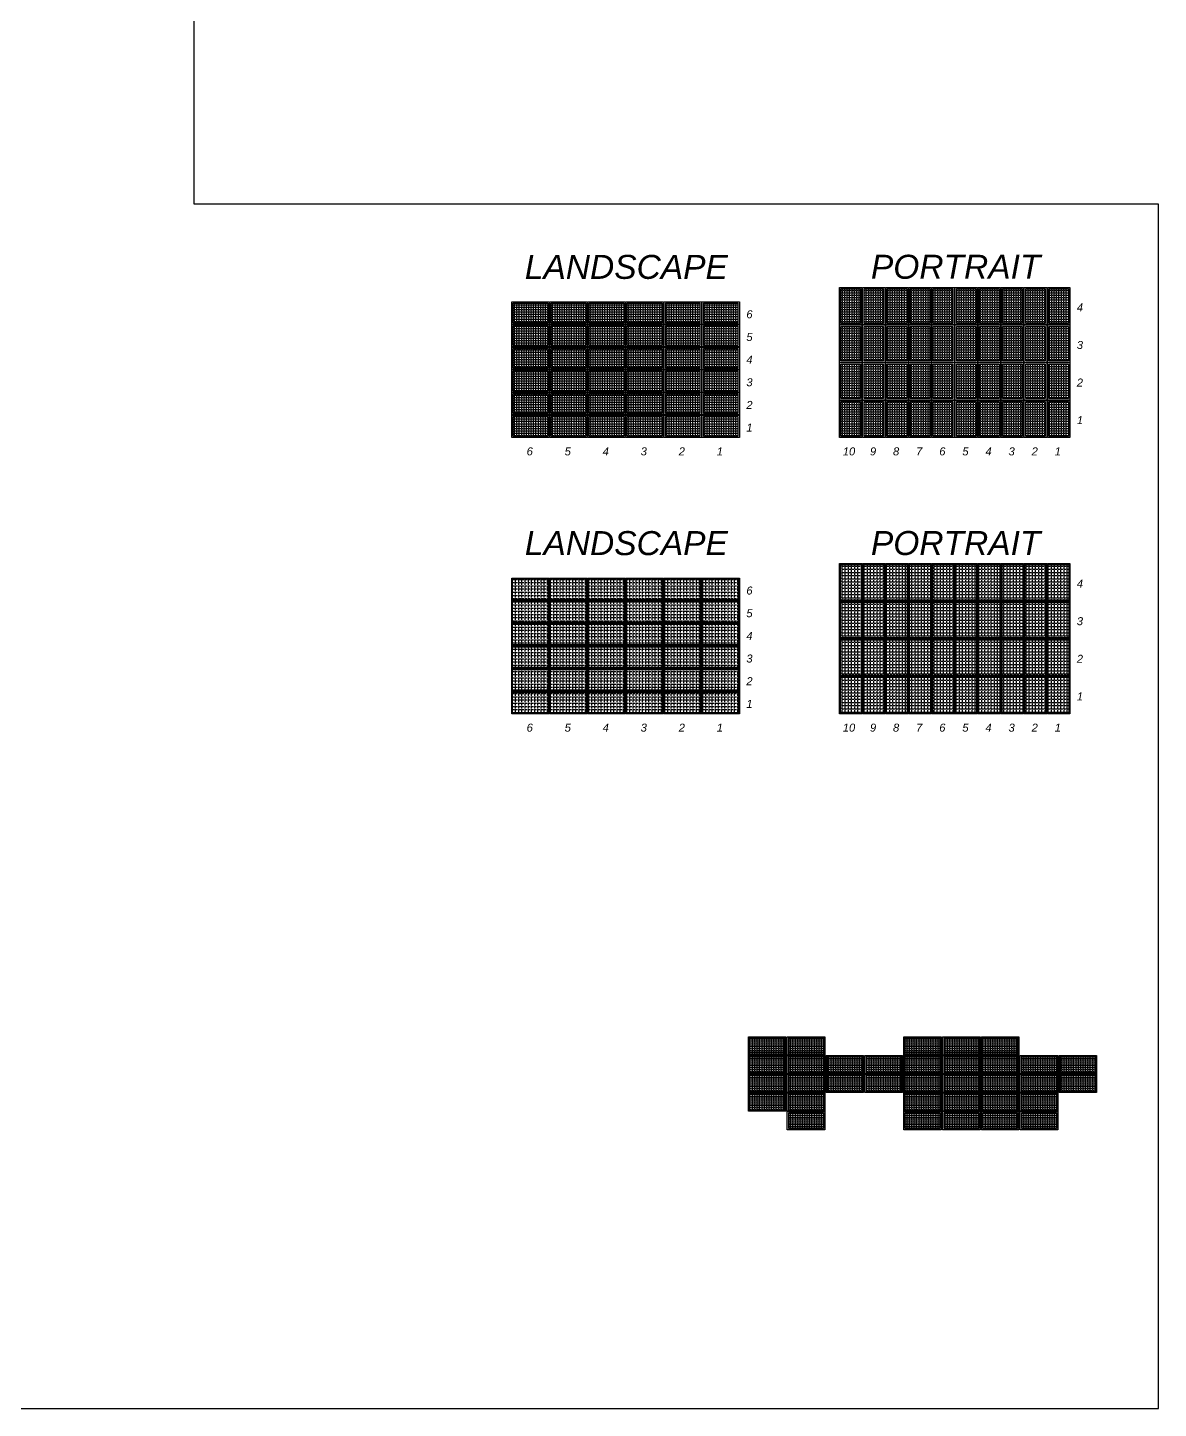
# Model space of a CAD drawing. Header units: feet. Extents: x -13431 to 10347, y 12869 to 29871.
# Drawn here: x 1941 to 3901, y 13448 to 15842 of the extents above; entities that cross this region are included whole.
import ezdxf

# ---------------------------------------------------------------- set-up
doc = ezdxf.new("R2010")
doc.units = ezdxf.units.FT
doc.header["$MEASUREMENT"] = 0
for name, color, linetype in [('E - MODULE', 7, 'Continuous'), ('MODULE FRAME', 9, 'Continuous'), ('MODULE HATCH', 7, 'Continuous')]:
    doc.layers.add(name, color=color, linetype=linetype)
doc.layers.add('LOCKED (NO PRINT)', color=7, linetype='Continuous', plot=False)
doc.styles.add('style1', font='ariali.ttf')

# ---------------------------------------------------------------- blocks, each defined once
blk = doc.blocks.new('A$C6EF85B4C')
h = blk.add_hatch()
h.set_pattern_fill('ANGLE', color=9, scale=15)
h.set_pattern_definition([(0, (0, 0), (0, 4.125), [3, -1.125]), (90, (0, 0), (-4.125, 3e-16), [3, -1.125])])
h.paths.add_polyline_path([(-19.2, 21.6), (-19.2, -38.3), (14.8, -38.3), (14.8, 21.6)])
at = {"layer": 'MODULE FRAME', "color": 7, "linetype": 'Continuous', "flags": 128}
blk.add_lwpolyline([(17.3, -40.8), (-21.7, -40.8), (-21.7, 24.1), (17.3, 24.1)], close=True, dxfattribs=at)
at = {"layer": 'MODULE FRAME', "color": 8, "linetype": 'Continuous', "flags": 128}
blk.add_lwpolyline([(14.8, -38.3), (-19.2, -38.3), (-19.2, 21.6), (14.8, 21.6)], close=True, dxfattribs=at)
blk = doc.blocks.new('A$C20456FC4')
at = {"layer": 'MODULE FRAME'}
h = blk.add_hatch(dxfattribs=at)
h.set_pattern_fill('ANGLE', color=256, scale=20)
h.set_pattern_definition([(0, (8.925, 25.2446), (0, 5.5), [4, -1.5]), (90, (8.925, 25.2446), (-5.5, 3e-16), [4, -1.5])])
h.paths.add_polyline_path([(24.7, 47.9), (-11.3, 47.9), (-11.3, -14.1), (24.7, -14.1)])
at = {"layer": 'MODULE FRAME', "color": 10, "linetype": 'Continuous', "flags": 128}
blk.add_lwpolyline([(26.2, -15.6), (-12.8, -15.6), (-12.8, 49.4), (26.2, 49.4)], close=True, dxfattribs=at)
at = {"layer": 'MODULE FRAME', "color": 1, "linetype": 'Continuous', "flags": 128}
blk.add_lwpolyline([(24.7, -14.1), (-11.3, -14.1), (-11.3, 47.9), (24.7, 47.9)], close=True, dxfattribs=at)
blk = doc.blocks.new('genesis_module')
at = {"layer": 'MODULE HATCH'}
h = blk.add_hatch(dxfattribs=at)
h.set_pattern_fill('ANGLE', color=9, scale=15)
h.set_pattern_definition([(0, (1.7324, 8.3642), (0, 4.125), [3, -1.125]), (90, (1.7324, 8.3642), (-4.125, 3e-16), [3, -1.125])])
h.paths.add_polyline_path([(-17.5, 30), (-17.5, -29.9), (17.6, -29.9), (17.6, 30)])
at = {"color": 4}
blk.add_lwpolyline([(-20, 32.5), (20, 32.5), (20, -32.5), (-20, -32.5)], close=True, dxfattribs=at)
at = {"layer": 'MODULE FRAME', "color": 7, "linetype": 'Continuous', "flags": 128}
blk.add_lwpolyline([(20, -32.5), (-20, -32.5), (-20, 32.5), (20, 32.5)], close=True, dxfattribs=at)
at = {"layer": 'MODULE FRAME', "color": 8, "linetype": 'Continuous', "flags": 128}
blk.add_lwpolyline([(17.6, -29.9), (-17.5, -29.9), (-17.5, 30), (17.6, 30)], close=True, dxfattribs=at)

msp = doc.modelspace()

# ---------------------------------------------------------------- linework, layer by layer
at = {"layer": 'LOCKED (NO PRINT)', "color": 7}
msp.add_lwpolyline([(3901.35, 13447.59), (3901.35, 15535.8), (2229.07, 15535.8), (2229.07, 23025.69), (-13430.82, 23025.69), (-13430.82, 13447.59), (3901.35, 13447.59)], dxfattribs=at)

# ---------------------------------------------------------------- block references
for p in [(3361.15, 14863.19), (3401.2, 14863.19), (3441.25, 14863.19), (3481.3, 14863.19), (3521.35, 14863.19), (3561.4, 14863.19), (3601.45, 14863.19), (3641.5, 14863.19), (3681.55, 14863.19), (3721.6, 14863.19), (3361.15, 14797.99), (3401.2, 14797.99), (3441.25, 14797.99), (3481.3, 14797.99), (3521.35, 14797.99), (3561.4, 14797.99), (3601.45, 14797.99), (3641.5, 14797.99), (3681.55, 14797.99), (3721.6, 14797.99), (3361.15, 14732.79), (3401.2, 14732.79), (3441.25, 14732.79), (3481.3, 14732.79), (3521.35, 14732.79), (3561.4, 14732.79), (3601.45, 14732.79), (3641.5, 14732.79), (3681.55, 14732.79), (3721.6, 14732.79), (3361.15, 14667.59), (3401.2, 14667.59), (3441.25, 14667.59), (3481.3, 14667.59), (3521.35, 14667.59), (3561.4, 14667.59), (3601.45, 14667.59), (3641.5, 14667.59), (3681.55, 14667.59), (3721.6, 14667.59)]:
    msp.add_blockref('A$C20456FC4', p)
at = {"rotation": 270}
for p in [(2795.66, 14874.75), (2861.61, 14874.75), (2927.56, 14874.75), (2993.51, 14874.75), (3059.46, 14874.75), (3125.41, 14874.75), (2795.66, 14835.45), (2861.61, 14835.45), (2927.56, 14835.45), (2993.51, 14835.45), (3059.46, 14835.45), (3125.41, 14835.45), (2795.66, 14796.15), (2861.61, 14796.15), (2927.56, 14796.15), (2993.51, 14796.15), (3059.46, 14796.15), (3125.41, 14796.15), (2795.66, 14756.85), (2861.61, 14756.85), (2927.56, 14756.85), (2993.51, 14756.85), (3059.46, 14756.85), (3125.41, 14756.85), (2795.66, 14717.55), (2861.61, 14717.55), (2927.56, 14717.55), (2993.51, 14717.55), (3059.46, 14717.55), (3125.41, 14717.55), (2795.66, 14678.25), (2861.61, 14678.25), (2927.56, 14678.25), (2993.51, 14678.25), (3059.46, 14678.25), (3125.41, 14678.25)]:
    msp.add_blockref('A$C20456FC4', p, dxfattribs=at)
at = {"layer": 'E - MODULE', "color": 3, "extrusion": (-6.10623e-16, -0.600001, 0.799999), "rotation": 270}
for p in [(3223.02, 11268.98, -8434.6), (3290.36, 11268.98, -8434.6), (3492.38, 11268.98, -8434.6), (3559.72, 11268.98, -8434.6), (3627.06, 11268.98, -8434.6), (3223.02, 11228.61, -8434.6), (3290.36, 11228.61, -8434.6), (3357.7, 11228.61, -8434.6), (3425.04, 11228.61, -8434.6), (3492.38, 11228.61, -8434.6), (3559.72, 11228.61, -8434.6), (3627.06, 11228.61, -8434.6), (3694.4, 11228.61, -8434.6), (3761.74, 11228.61, -8434.6), (3223.02, 11188.24, -8434.6), (3290.36, 11188.24, -8434.6), (3357.7, 11188.24, -8434.6), (3425.04, 11188.24, -8434.6), (3492.38, 11188.24, -8434.6), (3559.72, 11188.24, -8434.6), (3627.06, 11188.24, -8434.6), (3694.4, 11188.24, -8434.6), (3761.74, 11188.24, -8434.6), (3223.02, 11147.87, -8434.6), (3290.36, 11147.87, -8434.6), (3492.38, 11147.87, -8434.6), (3559.72, 11147.87, -8434.6), (3627.06, 11147.87, -8434.6), (3694.4, 11147.87, -8434.6), (3290.36, 11107.5, -8434.6), (3492.38, 11107.5, -8434.6), (3559.72, 11107.5, -8434.6), (3627.06, 11107.5, -8434.6), (3694.4, 11107.5, -8434.6)]:
    msp.add_blockref('genesis_module', p, dxfattribs=at)
at = {"layer": 'MODULE HATCH', "linetype": 'Continuous'}
for p in [(3370.07, 15367.51), (3410.12, 15367.51), (3450.17, 15367.51), (3490.22, 15367.51), (3530.27, 15367.51), (3570.32, 15367.51), (3610.37, 15367.51), (3650.42, 15367.51), (3690.47, 15367.51), (3730.52, 15367.51), (3370.07, 15302.31), (3410.12, 15302.31), (3450.17, 15302.31), (3490.22, 15302.31), (3530.27, 15302.31), (3570.32, 15302.31), (3610.37, 15302.31), (3650.42, 15302.31), (3690.47, 15302.31), (3730.52, 15302.31), (3370.07, 15237.11), (3410.12, 15237.11), (3450.17, 15237.11), (3490.22, 15237.11), (3530.27, 15237.11), (3570.32, 15237.11), (3610.37, 15237.11), (3650.42, 15237.11), (3690.47, 15237.11), (3730.52, 15237.11), (3370.07, 15171.91), (3410.12, 15171.91), (3450.17, 15171.91), (3490.22, 15171.91), (3530.27, 15171.91), (3570.32, 15171.91), (3610.37, 15171.91), (3650.42, 15171.91), (3690.47, 15171.91), (3730.52, 15171.91)]:
    msp.add_blockref('A$C6EF85B4C', p, dxfattribs=at)
at = {"layer": 'MODULE HATCH', "linetype": 'Continuous', "rotation": 270}
for p in [(2820.91, 15344.9), (2886.86, 15344.9), (2952.81, 15344.9), (3018.76, 15344.9), (3084.71, 15344.9), (3150.66, 15344.9), (2820.91, 15305.6), (2886.86, 15305.6), (2952.81, 15305.6), (3018.76, 15305.6), (3084.71, 15305.6), (3150.66, 15305.6), (2820.91, 15266.3), (2886.86, 15266.3), (2952.81, 15266.3), (3018.76, 15266.3), (3084.71, 15266.3), (3150.66, 15266.3), (2820.91, 15227), (2886.86, 15227), (2952.81, 15227), (3018.76, 15227), (3084.71, 15227), (3150.66, 15227), (2820.91, 15187.7), (2886.86, 15187.7), (2952.81, 15187.7), (3018.76, 15187.7), (3084.71, 15187.7), (3150.66, 15187.7), (2820.91, 15148.4), (2886.86, 15148.4), (2952.81, 15148.4), (3018.76, 15148.4), (3084.71, 15148.4), (3150.66, 15148.4)]:
    msp.add_blockref('A$C6EF85B4C', p, dxfattribs=at)

# ---------------------------------------------------------------- texts
at = {"layer": 'LOCKED (NO PRINT)', "style": 'style1'}
for s, height, p in [('LANDSCAPE ', 41.624, (2802.66, 15406.38)), ('PORTRAIT', 41.624, (3402.84, 15406.55)), ('6', 13.87, (3186.87, 15338.02)), ('4', 13.87, (3759.93, 15350.07)), ('5', 13.87, (3186.87, 15298.72)), ('3', 13.87, (3759.93, 15284.87)), ('4', 13.87, (3186.87, 15259.42)), ('3', 13.87, (3186.87, 15220.12)), ('2', 13.87, (3759.93, 15219.67)), ('2', 13.87, (3186.87, 15180.82)), ('1', 13.87, (3759.93, 15154.47)), ('1', 13.87, (3186.87, 15141.52)), ('6', 13.87, (2805.81, 15100.29)), ('5', 13.87, (2871.76, 15100.29)), ('4', 13.87, (2937.71, 15100.29)), ('3', 13.87, (3003.66, 15100.29)), ('2', 13.87, (3069.61, 15100.29)), ('1', 13.87, (3135.56, 15100.29)), ('10', 13.875, (3354.11, 15100.29)), ('9', 13.87, (3401.17, 15100.29)), ('8', 13.87, (3441.22, 15100.29)), ('7', 13.87, (3481.27, 15100.29)), ('6', 13.87, (3521.32, 15100.29)), ('5', 13.87, (3561.37, 15100.29)), ('4', 13.87, (3601.42, 15100.29)), ('3', 13.87, (3641.47, 15100.29)), ('2', 13.87, (3681.52, 15100.29)), ('1', 13.87, (3721.57, 15100.29)), ('LANDSCAPE ', 41.624, (2802.66, 14927.31)), ('PORTRAIT', 41.624, (3402.84, 14927.48)), ('6', 13.87, (3186.87, 14858.95)), ('4', 13.87, (3759.93, 14871)), ('5', 13.87, (3186.87, 14819.65)), ('3', 13.87, (3759.93, 14805.8)), ('4', 13.87, (3186.87, 14780.35)), ('3', 13.87, (3186.87, 14741.05)), ('2', 13.87, (3759.93, 14740.6)), ('2', 13.87, (3186.87, 14701.75)), ('1', 13.87, (3759.93, 14675.4)), ('1', 13.87, (3186.87, 14662.45)), ('6', 13.87, (2805.81, 14621.21)), ('5', 13.87, (2871.76, 14621.21)), ('4', 13.87, (2937.71, 14621.21)), ('3', 13.87, (3003.66, 14621.21)), ('2', 13.87, (3069.61, 14621.21)), ('1', 13.87, (3135.56, 14621.21)), ('10', 13.875, (3354.11, 14621.21)), ('9', 13.87, (3401.17, 14621.21)), ('8', 13.87, (3441.22, 14621.21)), ('7', 13.87, (3481.27, 14621.21)), ('6', 13.87, (3521.32, 14621.21)), ('5', 13.87, (3561.37, 14621.21)), ('4', 13.87, (3601.42, 14621.21)), ('3', 13.87, (3641.47, 14621.21)), ('2', 13.87, (3681.52, 14621.21)), ('1', 13.87, (3721.57, 14621.21))]:
    msp.add_text(s, height=height, dxfattribs=at).set_placement(p)

doc.saveas('drawing.dxf')
